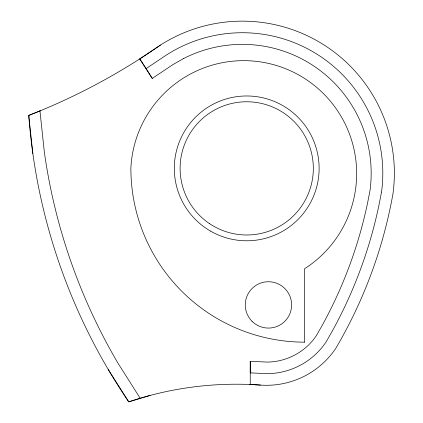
<?xml version="1.0" encoding="UTF-8"?>
<svg xmlns="http://www.w3.org/2000/svg" width="423" height="423" viewBox="0 0 423 423"><rect width="100%" height="100%" fill="white"/><g stroke="black" fill="none" stroke-linecap="round" stroke-linejoin="round"><path stroke-width="0.63" d="M183.582 58.548A128.83 128.83 0 0 1 370.009 190.461L367.672 202.532A442.405 442.405 0 0 1 322.194 325.398L316.208 335.899L313.3 339.817A60.362 60.362 0 0 1 267.399 362.093L250.252 361.305L250.252 372.896L250.86 372.896M381.493 192.074L379.013 204.901A453.995 453.995 0 0 1 332.346 330.982L325.922 342.249L322.294 347.13A71.958 71.958 0 0 1 267.579 373.689L250.86 372.896M108.219 369.459L128.756 401.85A336.914 336.914 0 0 1 260.473 385.078A83.553 83.553 0 0 0 335.64 348.594A465.58 465.58 0 0 0 392.983 193.686A152.053 152.053 0 0 0 160.497 45.039L139.759 58.908L152.259 78.419L172.817 64.682L183.566 58.517M152.259 78.419L146.104 68.6L166.657 54.863A140.462 140.462 0 0 1 381.53 192.079M40.333 110.763L28.753 115.416L32.846 153.549M150.086 395.442L128.756 401.85A586.04 586.04 0 0 1 28.753 115.416A631.238 631.238 0 0 0 160.497 45.039M249.353 384.465L260.473 385.078M139.759 58.908L146.104 68.6M140.182 398.239L118.207 363.574A574.45 574.45 0 0 1 44.32 151.936L39.947 110.921M250.252 361.305L250.247 384.465M304.645 342.149L304.645 268.705A112.952 112.952 0 0 0 300.177 75.786A112.952 112.952 0 0 0 130.871 168.375A173.774 173.774 0 0 0 304.645 342.149M209.448 223.587A66.612 66.612 0 0 0 313.168 173.049A66.612 66.612 0 0 0 217.544 108.494A66.612 66.612 0 0 0 209.448 223.587M210.517 231.085A72.407 72.407 0 0 0 319.122 168.375A72.407 72.407 0 0 0 210.517 105.671A72.407 72.407 0 0 0 210.517 231.085M252.055 321.29A23.17 23.17 0 0 0 290.823 310.905A23.17 23.17 0 0 0 262.445 282.527A23.17 23.17 0 0 0 252.055 321.29"/></g></svg>
